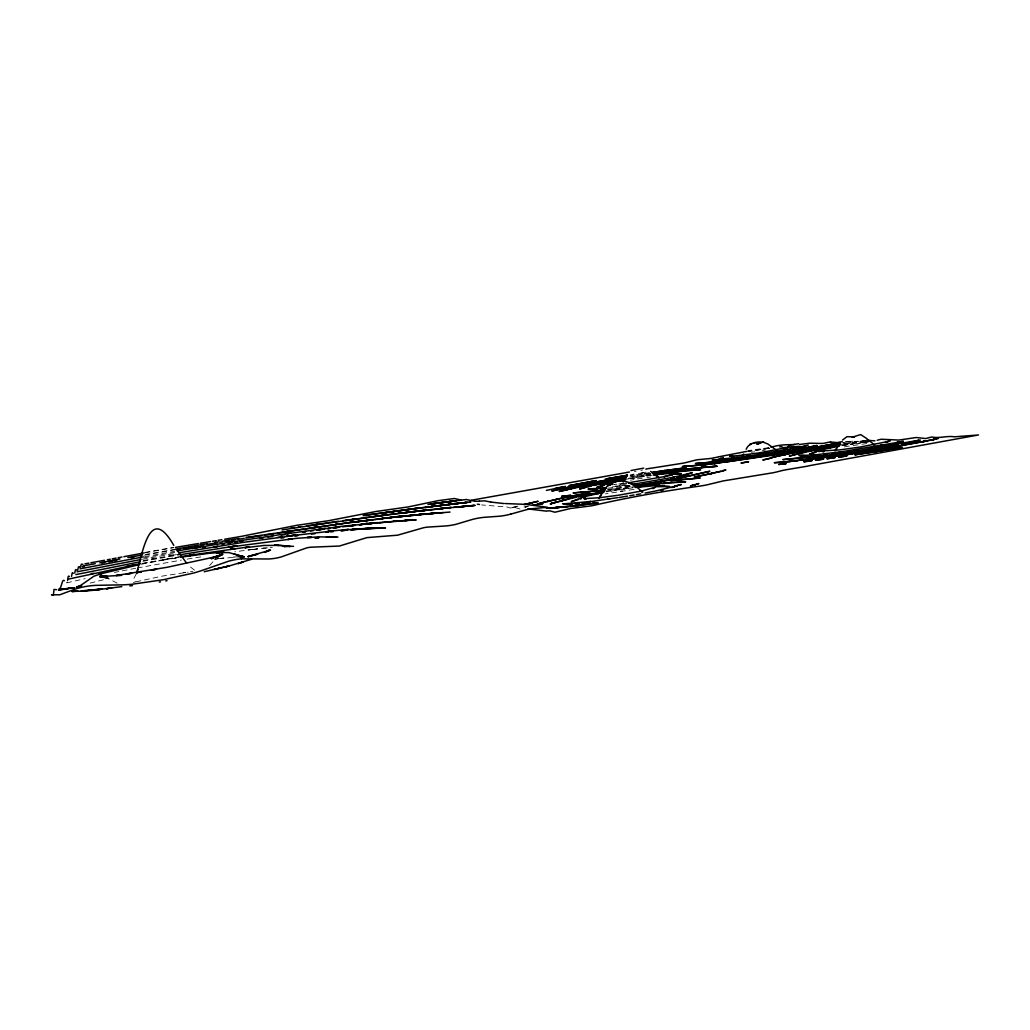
<?xml version="1.0" encoding="UTF-8"?>
<svg xmlns="http://www.w3.org/2000/svg" width="1030" height="1030" viewBox="0 0 1030 1030"><rect width="100%" height="100%" fill="white"/><g stroke="black" fill="none" stroke-linecap="round" stroke-linejoin="round"><path stroke-width="0.75" stroke-dasharray="5 3.75" d="M67.311 581.924L67.117 582.452A51.346 4.274 80 0 1 66.963 582.697M136.308 573.89L132.458 581.036M621.772 483.997L622.429 483.186L618.863 485.709L627.437 483.585M209.566 565.586L215.721 558.646M133.359 582.555L135.844 581.744M623.086 483.649L626.884 482.838M768.599 447.883L767.826 448.089A82.246 76.439 83.9 0 1 759.998 449.737L748.179 451.217M90.073 583.122L105.189 579.311M854.256 443.724L850.767 444.625L868.483 441.857M135.934 581.834L162.096 576.143L188.117 572.152M642.566 469.976L640.956 470.388M527.901 506.464L525.017 507.185L528.081 506.425M517.871 506.168L510.7 507.945L518.747 505.962M66.615 582.877L85.194 578.628M114.459 572.474L118.888 571.508M646.196 472.139L638.021 473.633L644.832 472.422M141.38 564.221L179.478 557.024M853.11 445.527L867.157 443.505M762.29 450.651L765.406 450.033M633.373 487.705L606.902 491.812M769.642 448.308L761.994 449.183L763.912 449.029M865.277 440.377A37.93 18.411 78.7 0 0 864.827 440.48L862.11 441.213A40.827 19.725 80.7 0 1 860.72 441.432L843.815 443.969M633.991 489.379L605.421 493.885M768.869 447.677L747.716 450.638M524 506.979L528.622 506.078M642.836 475.242L644.574 474.92L630.566 477.173M844.394 446.878L849.531 446.003M650.548 477.006L646.93 477.598M841.51 445.707L867.44 441.69L863.951 442.334M634.017 479.529L630.45 480.199M650.664 473.697L630.862 476.8M143.17 560.552L159.624 557.578M141.934 563.449L180.701 556.573M135.715 568.264L120.433 571.225M642.527 476.632L644.291 476.311L627.296 479.092M145.101 552.762L161.131 549.891M142.951 561.311L180.43 554.681M144.522 555.222L175.847 549.672M144.651 556.651L174.572 551.346M143.917 557.809L174.817 552.325M142.462 559.239L176.066 553.277M151.307 559.058L180.392 553.96M649.724 472.77L630.373 475.796M650.432 474.766L628.622 478.242M137.286 567.968L181.344 560.101M847.252 443.428L850.677 442.81L848.836 443.145M144.844 552.441L173.993 547.291M642.797 473.852L639.038 474.521L649.402 473.002M142.501 563.577L159.38 560.565M162.122 549.724L173.761 547.69M175.692 549.132L145.565 554.423M162.302 560.307L178.486 557.565M187.164 559.097L203.502 556.457M865.303 441.445L842.733 444.87M630.09 476.053L636.952 474.817L635.574 475.01M629.742 478.821L650.136 475.525M630.553 474.74L633.939 474.161L629.176 474.92M252.852 549.299L234.763 551.823M650.921 473.967L643.917 475.049M605.794 491.091L632.884 486.842M215.759 559.058L218.746 558.556M651.836 475.203L643.608 476.439M865.689 440.312L843.48 443.621M606.413 491.748L632.497 487.666M852.583 441.188L842.72 442.527L849.57 441.741M642.205 478.216L636.836 479.002M607.507 489.456L629.588 486.572M747.329 451.655L770.324 448.127M751.398 452.312L754.591 451.81M612.309 486.971L627.386 484.976M253.213 549.428L257.5 548.758L248.565 550.007L272.281 547.432M630.424 486.675L608.151 489.791M629.909 485.619L607.455 488.22M613.185 489.121L616.288 488.658M842.939 445.423L852.621 444.136M840.364 444.471L842.656 444.136M220.497 558.453L223.523 558.041L214.266 559.316M636.051 471.238L634.403 471.418M621.541 491.091L620.652 491.194L622.687 490.975M648.398 475.126L647.51 475.216M865.715 442.012L869.256 441.664M237.994 556.741L233.514 557.101L238.213 556.998M623.781 483.456L618.76 483.971M218.991 558.659L233.398 557.385M629.201 485.619L614.369 486.057M262.908 547.947L267.491 547.87M616.854 484.177L613.854 484.409L614.691 484.409M190.473 571.599L192.945 571.586M859.316 441.458L851.115 441.522A53.148 25.261 81 0 1 849.789 441.728L844.819 441.51M520.021 508.975L515.386 507.674A115.437 26.896 78.7 0 0 512.798 507.648L511.331 507.906A90.717 21.128 80.8 0 1 508.807 507.623L507.224 507.056A87.125 19.866 79 0 0 504.983 506.863L481.615 504.932M117.137 583.173L108.768 578.706M194.477 570.182L189.636 566.371M176.246 557.951L174.019 558.363L176.272 558.015M176.388 554.616L168.212 556.046L176.375 554.642M167.607 558.904L162.882 559.741L167.607 558.904M185.748 572.423L183.366 572.461L185.748 572.461"/><path stroke-width="1.5" d="M67.594 580.366L68.109 576.967A49.646 4.03 80.3 0 1 68.881 576.143L69.409 576.568M71.508 576.324L72.267 572.873A46.376 3.618 80.3 0 1 72.486 572.706L73.336 573.208M74.727 573.131L75.306 570.453A56.444 4.249 80.3 0 1 75.86 569.59L76.735 570.092M136.733 572.744C142.925 551.41 150.071 503.85 173.761 545.359M136.668 572.899L137.994 569.332M623.202 482.117L627.244 474.573M625.532 477.907L625.892 477.186L624.682 479.632M746.171 449.273C748.746 442.63 757.604 441.252 763.758 442.282L762.689 442.012L767.685 443.904L776.878 450.471L776.092 450.02M840.287 443.325L834.918 450.767L836.54 448.977L835.819 449.801M599.821 496.936L601.069 495.16L599.318 497.503L606.812 486.533L612.502 483.469M741.973 456.2L743.621 454.063M842.514 440.055L846.918 436.707L854.771 436.772L852.325 437.325M217.794 556.831L222.609 554.243L211.279 558.093L216.043 556.664L167.014 567.311L116.171 575.5L121.656 575.294L99.665 576.633L105.047 576.697L99.781 576.478L102.537 576.427L99.91 576.362L108.472 578.487L103.116 576.568M80.288 585.697L93.846 576.259L101.828 573.427L99.266 574.122M82.902 564.285L81.37 564.183L80.443 566.925A60.68 4.378 79.9 0 1 80.379 567.015M786.611 447.87L783.585 449.788L787.86 447.329L759.638 452.814L760.629 452.698L737.416 455.711M886.019 442.346L889.946 440.685M652.75 488.658L655.415 487.203L641.046 491.13L618.309 495.25L598.623 497.851L599.615 497.709L583.92 498.662L586.134 498.932L584.95 498.713M611.562 483.585L610.996 483.881C621.991 476.748 633.952 483.521 642.012 491.851L639.849 490.718L642.849 492.044M669.552 475.706L672.217 474.457L663.938 476.826L665.779 476.272M58.762 589.675L60.59 587.461L62.573 581.474A94.644 8.047 80.5 0 1 64.362 580.714M220.266 555.17L218.025 556.367L222.699 554.32L218.064 556.226L220.381 555.131M264.53 552.415L270.53 550.084L248.153 556.47M264.774 552.273L269.281 549.891M626.06 479.478L607.52 483.392L596.795 487.422L604.546 485.31M211.33 558.904L218.321 555.981L215.965 556.573M881.268 444.973L882.118 444.574L881.191 445.012M604.069 484.486L602.28 485.259M885.658 442.308L889.83 441.149M723.382 457.475L719.043 458.981L721.077 458.466M886.379 441.986L888.053 441.316M839.334 446.029L819.996 450.059L809.554 454.127L815.515 452.389M80.971 585.568L76.207 587.448L81.679 585.568L76.825 586.791M673.105 487.113L677.186 485.581L673.8 486.881M671.766 487.628L676.504 485.864L656.599 490.782M816.533 451.333L819.996 450.059M666.513 476.246L668.341 475.577M630.965 470.53L643.673 468.135M555.234 502.254L551.179 503.67L572.474 497.58L604.456 491.31M251.642 559.264L228.815 566.062L204.236 571.727M685.478 474.985L684.229 475.371L692.25 472.744L672.848 477.379L674.122 477.148L634.39 484.036L636.347 483.675M686.083 474.856L687.911 474.238M102.073 573.285L99.549 574.122L139.011 564.71M680.856 476.285L683.65 475.577M754.308 443.093L755.891 442.591M852.428 437.119L860.642 434.583L867.196 438.87M554.204 502.601L550.149 503.876L572.397 498.095L571.418 498.327M800.387 447.625L808.254 445.063M877.225 440.261L880.045 439.475A47.032 23.304 78.3 0 1 881.5 439.256L898.83 440.068L915.94 437.557A55.53 28.75 77.9 0 1 918.155 437.724L925.416 438.51A40.466 21.373 80.5 0 0 927.026 438.239L930.27 437.338A45.5 24.141 78 0 1 931.944 437.042C939.193 438.51 946.222 435.832 953.432 436.669A55.375 30.462 80.9 0 0 955.248 436.759L978.5 434.969L810.275 465.521A130.81 119.841 -82.7 0 0 807.159 466.217L785.079 469.938A80.61 74.405 -84.8 0 0 781.925 470.62L775.667 472.204A69.358 64.401 86.3 0 1 772.5 472.847L723.253 480.92L707.262 484.782A98.069 92.172 84.1 0 1 704.031 485.426L701.842 485.8A155.182 145.616 79.9 0 1 697.426 486.418C662.573 491.349 627.798 497.554 593.486 505.408A97.824 93.756 83.1 0 1 590.1 506L570.71 508.472L554.925 512.232L550.29 510.944A99.614 25.57 78.6 0 0 549.029 510.841L547.188 510.996M99.408 574.083L101.944 573.324M252.865 555.26L247.972 556.728L257.693 554.153L252.749 555.286M707.185 471.933L709.837 471.264L675.629 478.796L634.686 485.697M705.318 472.474L707.958 471.701L680.173 478.178M694.696 484.731L692.572 485.349L698.868 483.559L696.795 484.126M756.973 443.994L760.861 442.887L756.973 443.994L759.934 443.145M676.826 477.328L678.693 476.8L677.457 477.122M584.216 498.018L585.246 497.735M680.251 476.452L681.178 476.182L679.916 476.465M564.62 490.151L559.161 491.465L599.009 482.697L597.245 483.057M770.891 447.226L773.195 446.608A67.555 62.508 -86.9 0 1 785.697 444.793L794.284 444.535A96.846 42.5 82 0 0 794.671 444.6M874.843 447.213L876.62 446.724M580.238 499.074L581.178 498.816M901.456 442.037L895.907 443.518M588.388 486.701L591.014 486.07M510.738 514.125L526.652 509.657A72.95 70.195 -76.3 0 1 531.248 508.781L547.522 507.262L525.725 504.378L505.228 503.541M806.4 445.539L801.198 446.904M219.017 568.418L214.073 569.41L223.999 567.092M793.422 449.415L798.495 448.114L795.263 448.874L796.641 448.552M594.722 484.744L592.932 485.207L598.327 484.01L596.524 484.345M690.448 485.941L695.495 484.615L691.182 485.671M900.838 442.231L903.271 441.6M68.843 579.015L140.453 563.719M249.376 546.776L244.882 547.754L264.041 545.449L279.323 545.398L274.534 545.063M537.969 503.799L563.024 497.76L589.765 492.752L567.015 496.975M675.732 479.014L678.899 478.19L660.835 481.551L664.08 481.139M661.17 490.55L663.281 489.997M539.759 503.258L545.99 501.687M817.215 445.552L781.204 452.737M597.297 484.203L625.03 478.886M899.473 441.934L895.752 442.849L903.246 441.098M566.049 497.361L547.136 501.507L548.089 501.288M562.457 500.413L561.402 500.657L566.384 499.537M601.185 486.147L600.13 486.392L601.945 485.967M785.98 447.883L787.396 447.548L784.113 448.333M524.077 504.597L532.034 502.717L524.978 504.378M718.296 471.869L710.649 473.568L721.219 471.277L717.369 472.062M914.988 441.316L918.721 440.441L905.55 443.389M719.069 456.741L746.596 451.436M607.172 484.718L609 484.28M531.12 502.91L538.124 501.301L530.218 503.116M598.713 493.409L597.696 493.64L603.812 492.379M574.367 487.666L624.592 477.881M661.788 473.98L660.681 474.225L671.238 473.285L681.358 473.71L671.496 474.367M829.42 447.921L828.635 448.102L830.386 447.702M892.186 444.381L894.671 443.814M718.271 456.934L714.292 457.796M796.834 451.089L832.678 443.969M568.509 487.229L578.178 485.285L551.771 491.014L569.32 487.048L567.569 487.435M557.14 499.267L558.106 499.048L554.14 499.936M816.777 445.501L803.014 448.423L806.4 447.69M597.194 484.731L593.628 485.503M818.734 451.603L821.142 451.063M916.79 440.892L920.511 440.042M827.837 445.127L839.424 442.604M918.915 440.261L832.729 454.938L838.703 453.857L821.476 456.496L827.476 455.337L782.851 459.612L833.978 454.861M75.885 574.586L140.067 561.839M566.397 489.688L573.401 488.04M791.787 453.097L795.212 452.35L771.586 457.552L798.16 451.668L794.697 452.286M825.957 445.514L829.111 444.818L776.157 454.745L723.974 462.264L794.903 451.346M887.036 441.677L860.217 447.02L839.862 449.891L820.176 451.024L823.987 451.668L821.026 451.089L822.918 451.359M847.304 451.951L849.763 451.41M573.44 497.902L576.478 497.245M546.376 490.396L565.496 486.43M598.984 484.306L597.992 484.525L601.61 483.817M802.615 446.569L748.939 456.187L751.012 455.814L713.056 460.037L720.15 460.05M532.69 505.279L542.887 503.644L534.596 504.867M788.117 450.471L790.345 449.994M831.867 453.818L836.218 453.355M934.609 439.295L921.322 442.025L938.407 438.471M593.937 484.95L579.581 488.993L586.585 487.151M325.596 528.274L317.51 529.909L338.741 526.6L377.598 522.854M96.537 589.933L101.751 588.838L91.013 590.139L101.661 589.199L96.189 589.817M603.413 483.431L605.189 483.057M135.947 564.595L126.561 566.397M77.07 571.792L141.033 559.496M842.18 441.651L837.081 442.591L830.541 442.012M806.464 451.951L789.302 456.097L805.55 451.655L839.875 445.321M578.203 499.627L571.212 501.661L584.28 496.743L598.276 493.512M555.067 488.516L563.809 486.752M73.658 587.821L63.281 589.25M886.65 445.449L888.504 445.063M855.119 453.058L847.265 454.629L923.447 441.587L919.623 442.295M79.992 568.83L143.312 556.882M796.666 451.925L826.485 446.479L823.073 447.033M630.862 482.954L629.021 483.315M788.362 453.831L784.847 454.539L786.302 454.243M655.827 490.937L645.076 493.048M897.606 442.398L839.205 452.144L841.317 451.771L812.039 455.196L814.189 454.925L798.932 455.569L806.825 455.775M99.781 562.856L119.931 558.994M290.885 533.012L286.868 533.785L324.785 528.454M692.971 475.229L694.297 474.972L692.379 475.345M663.99 483.546L667.916 482.825L662.007 483.74M921.438 441.947L925.3 441.188L888.53 448.063L835.691 456.045L851.488 453.767M646.995 485.645L650.999 484.86M232.703 546.402L236.887 545.952L228.428 547.226L297.026 538.278L318.18 536.875L333.913 537.068M583.765 495.868L586.392 495.366M636.295 485.812L638.24 485.452L634.338 486.134M901.817 444.123L904.301 443.634M317.098 529.948L322.377 528.944L316.635 529.986M734.236 458.826L739.154 458.196M838.446 444.509L836.527 444.87L840.017 444.213L824.618 446.788M813.546 450.612L817.022 449.943M812.374 450.831L807.662 451.732M568.496 503.657L564.105 503.747L572.925 503.734L565.264 503.773L590.705 501.456L587.525 502.074L617.588 497.632M355.221 518.953L347.651 520.343L366.667 517.511L362.856 517.923M240.08 541.355L243.222 540.75M91.207 573.762L93.807 573.259M360.307 524.669L367.311 523.33L359.277 524.849L377.778 522.596L370.131 523.562L377.006 522.867M804.417 448.127L750.291 457.307L753.728 456.676M793.769 452.659L826.884 446.647M588.375 494.979L592.366 494.22M653.072 482.98L661.376 481.499L637.48 485.594M592.868 502.125L594.04 501.906M82.992 565.934L95.275 563.68M82.194 566.809L84.203 566.436M578.487 496.885L582.452 496.125M857.346 451.565L881.487 447.793M112.206 558.865L116.107 558.131M118.064 557.771L121.939 557.037M123.858 556.689L128.608 555.801M110.274 559.226L107.365 559.766M129.561 555.621L144.149 552.93M104.468 560.294L101.571 560.835M318.476 524.167L314.704 524.837L338.213 521.283M713.494 457.951L711.91 458.247A67.105 62.946 84.6 0 1 709.516 458.595L698.198 459.676A51.616 48.462 -86.6 0 0 695.791 460.062L685.491 462.663A44.47 41.921 86.2 0 1 683.096 463.165L652.299 468.032A59.264 56.071 -84.9 0 0 645.784 469.152M798.559 443.737L794.014 444.432M598.031 482.903L604.958 481.628M652.428 473.414L684.087 469.281L657.282 473.079M780.058 452.93L716.713 461.813L720.163 461.594M835.266 454.732L854.797 451.977M165.74 580.92L167.04 580.675M100.605 561.015L90.82 562.779M131.222 557.655L133.887 557.166M471.418 500.232L625.365 472.77A49.092 46.633 -85.2 0 1 627.811 472.268L629.459 472.01M591.49 481.486L568.985 485.645L596.434 480.598L589.624 481.834M747.214 455.53L749.66 455.08M591.426 503.734L582.542 505.035M242.423 536.154L296.653 525.339L327.746 520.82M114.047 560.809L116.725 560.32M250.676 536.81L352.711 522.068M326.433 532.047L329.201 531.544L326.047 532.098M594.374 493.846L598.404 493.125M659.998 483.843L653.522 484.718M225.441 541.239L228.506 540.686M606.799 478.783L627.476 475.203M606.709 481.306L610.262 480.662M611.202 481.937L607.687 482.568M850.986 451.14L849.016 451.501L851.527 451.256M865.483 450.316L868.058 449.853M892.958 445.733L882.749 447.574M894.246 445.501L898.07 444.818M592.662 503.799L598.327 503.013M241.496 536.321L236.861 537.145M127.862 557.565L142.668 554.938M101.79 563.011L104.738 562.483M108.729 561.762L112.721 561.054M614.768 481.293L616.571 480.971M775.899 452.621L780.341 451.835M820.524 449.299L827.579 448.037M634.094 486.765L667.26 482.658L685.723 481.821L666.68 483.083M835.51 453.058L833.772 453.239M569.101 506.49L597.49 502.859M640.699 493.872L636.295 494.645M250.908 537.184L253.47 536.72L251.14 537.081M605.292 479.053L612.116 477.843M396.679 517.047L404.545 515.734L354.681 521.978L373.452 519.777M612.039 480.353L615.592 479.723M620.176 480.341L621.978 480.019M618.888 497.554L627.553 496.087M88.863 563.127L84.949 563.809M175.692 549.132L207.043 543.698M219.828 542.231L222.377 541.793M285.22 531.944L288.284 531.416M232.677 541.716L228.647 542.424L290.267 533.115M776.144 452.569L779.491 451.99M291.902 538.806L287.859 539.514L292.237 538.754M235.922 537.312L231.222 538.124M270.568 534.132L273.632 533.63L271.045 533.978M234.776 542.282L237.428 541.819M617.356 479.414L622.571 478.525M764.698 454.629L768.007 454.05M671.135 478.499L673.041 478.165M676.35 478.86L678.255 478.525M600.426 492.765L602.434 492.417M175.589 547.381L186.842 545.475M228.544 540.673L225.57 541.188L228.776 540.75M217.253 542.681L206.876 544.445M177.186 550.896L232.523 541.754M627.167 475.345L610.159 478.203M178.795 552.814L243.234 542.359L290.421 536.025L286.198 536.347M159.225 582.066L160.513 581.847M230.282 538.278L224.669 539.231M315.103 524.965L302.64 526.858M238.612 538.535L222.738 541.175M177.366 549.415L180.43 548.9M245.784 538.059L249.621 537.403M303.799 529.124L285.761 531.673L292.868 530.605M303.09 532.008L305.743 531.557L302.408 531.944L305.112 531.66M781.448 451.655L784.77 451.089M180.43 554.681L232.548 546.428M291.374 535.742L332.278 531.004L327.978 531.261M654.024 474.289L684.512 470.543L700.632 469.744L696.937 469.886M300.747 527.102L282.053 529.922M183.482 548.372L191.387 547.046M432.948 506.284L425.454 507.52L455.466 503.477L448.024 504.649M200.747 545.475L203.811 544.96M624.296 478.229L626.021 477.946M342.436 526.819L350.149 525.931M180.701 556.573L249.17 546.827M603.876 488.684L599.949 488.671L606.425 488.246M187.808 545.308L198.339 543.557M194.516 546.518L197.644 545.99M626.652 476.632L578.1 485.246L626.897 476.349M628.841 482.722L665.071 476.491M823.537 454.758L825.146 454.488M642.99 486.109L639.733 486.636M902.486 447.303L874.625 451.848L900.49 447.638M634.094 495.018L629.729 495.739M221.862 539.694L218.128 540.312M200.206 543.248L204.88 542.488M216.249 540.621L212.476 541.239M228.145 543.389L230.797 542.952M831.094 447.432L834.545 446.865M68.688 588.22L58.543 590.035L68.057 588.709L59.264 588.915M205.82 542.334L210.571 541.548M238.11 539.308L244.252 538.317M327.154 525.828L333.141 525.03M202.768 547.535L205.421 547.097M660.114 474.122L663.062 473.646L658.325 474.354M825.004 446.981L840.364 444.471M286.829 536.282L295.224 535.111L291.014 535.6M634.969 484.937L636.913 484.628M812.863 459.071L825.069 457.05L793.242 461.028L813.855 458.633M872.706 452.144L854.836 454.835L878.487 451.23M787.384 447.329L794.722 446.775M378.087 516.236L385.632 515.013L372.551 516.712M663.539 470.762L686.147 467.749L652.595 472.319M430.527 503.953L466.294 499.499L474.985 501.275L479.349 501.147M214.935 542.398L218.849 541.78M264.684 535.085L269.293 534.351M223.845 552.222L221.437 552.466L229.059 552.621L239.449 555.634L234.132 553.895M578.718 505.408L570.169 506.477M439.128 502.846L431.879 503.992L443.608 502.241L437.789 503.091M290.64 528.274L294.413 527.669M340.351 521.335L330.591 522.738M334.428 524.862L340.621 523.897M653.175 475.152L660.887 474.173M764.595 451.938L766.294 451.668L765.264 451.835M342.887 520.691L354.281 519.133M874.895 440.853L866.655 440.235M222.197 544.342L224.18 544.02M603.335 489.971L595.507 491.194L605.086 490.126M445.012 502.241L452.196 501.134L440.518 502.872L455.08 500.915L453.651 501.147M231.879 540.274L234.995 539.797M283.945 532.149L277.508 533.102M317.343 527.167L310.288 527.927L318.103 527.064L305.768 528.854M671.406 472.551L666.642 473.182M400.374 516.313L391.052 517.369L405.897 515.991L397.902 516.828M642.836 483.611L643.776 483.469M427.965 504.455L436.463 503.335M774.406 453.87L771.032 454.385L772.989 454.088M363.86 517.832L421.592 510.623L380.199 515.618M327.695 528.738L330.36 528.326M380.134 522.571L378.976 522.751L389.688 521.747M329.085 522.931L317.073 524.708M351.488 525.725L354.178 525.326L350.625 525.841L355.208 525.313M344.973 520.729L379.143 515.953M418.553 511.24L441.999 508.537L406.824 512.335M349.711 522.365L369.513 520.227M670.775 475.01L672.088 474.817L670.208 475.088M333.475 527.965L339.745 527.18M869.037 448.539L871.534 448.166M316.274 537.905L318.914 537.506L316.004 537.943M306.399 525.905L317.742 524.296M426.343 510.082L417.858 511.138L431.364 509.567L414.588 511.614M246.376 537.312L250.277 536.746M259.715 538.175L262.74 537.724M456.522 500.67L449.235 501.739L455.08 500.915M261.62 535.574L251.269 537.081M379.555 518.785L395.417 516.931L374.753 519.596M310.468 531.042L313.133 530.656M652.827 472.41L665.277 470.53L662.419 470.903M446.544 504.636L406.567 509.605M267.916 537.145L272.68 536.463M580.186 505.176L576.903 505.64L581.384 505.241M469.242 502.202L470.839 501.971L452.44 504.056L466.873 502.473M328.107 528.635L330.501 528.287M681.255 479.671L681.886 479.568L670.569 480.611L700.22 477.984L679.929 479.838M277.508 537.441L281.988 536.797M736.798 455.762L731.197 456.11M316.339 524.759L313.3 525.184L315.811 524.862M325.866 526.047L319.39 526.909M381.834 518.502L437.093 512.914L411.137 515.283M799.653 444.458L809.683 443.209L822.352 443.454A81.949 37.376 81.7 0 0 823.575 443.325L829.279 442.115A51.011 23.445 78.6 0 1 830.541 442.012M742.553 457.861L747.214 457.256M412.554 515.476L420.704 514.331M768.947 454.346L772.41 453.87L770.298 454.153M328.66 520.691L376.117 511.472L408.215 506.927L437.892 500.709L454.359 498.507L460.835 500.001M479.568 501.121L484.692 500.838L490.705 502.035M298.198 527.115L301.983 526.6M270.864 533.991L273.117 533.682M180.739 557.204L208.974 553.29L223.78 552.235M450.934 504.172L466.075 502.46L434.364 506.348L457.011 503.567M281.19 535.149L285.194 534.622M744.935 457.281L747.278 457.127M363.152 515.657L394.516 511.331L364.066 515.322M404.198 510.082L381.963 513.12L437.699 505.769L431.596 506.49M284.087 546.454L287.1 546.055L284.293 546.428M546.286 511.112L527.875 508.936M397.928 510.726L412.811 508.962M466.41 506.181L459.2 506.889L474.392 505.395L435.613 509.103L451.295 507.417L437.814 508.987L446.479 507.97M368.457 520.33L335.239 524.489L342.166 523.652M581.783 503.207L584.68 502.833M72.654 591.619L77.829 590.95L71.791 591.413L84.267 591.143L91.837 589.894L81.19 590.924L91.425 590.499L121.823 586.624M758.569 455.994L760.616 455.724L757.166 456.161M561.196 507.018L555.093 507.713L562.354 507.095L549.582 508.344L572.397 505.923M443.364 505.189L449.479 504.43M260.719 538.111L263.397 537.776M348.591 529.394L344.265 529.909L365.676 528.442M563.474 507.056L569.036 506.58M752.351 456.921L701.456 463.217L704.855 462.805M791.607 461.26L780.56 462.2L791.607 461.26L787.692 461.569M631.261 484.332L635.175 483.881M341.2 521.206L343.711 520.884M390.306 521.682L399.305 520.781M330.604 531.931L333.411 531.583M406.554 515.979L415.193 514.858L401.7 516.416L426.034 513.893L416.584 514.936M749.647 456.844L751.913 456.573M461.594 502.988L460.037 503.168L467.659 502.408M399.086 513.339L413.3 511.794M281.023 538.124L283.791 537.789M129.857 585.916L132.432 585.606M350.457 529.935L359.431 529.175M661.749 472.139L660.603 472.268M818.94 455.054L811.421 455.788M843.57 454.681L847.999 454.166M453.638 507.404L465.586 506.271M317.884 529.935L321.914 529.471M351.14 519.764L345.823 520.369L353.393 519.519M361.208 529.072L365.508 528.583M718.901 461.685L695.417 463.487L704.765 462.985M398.468 513.326L413.944 511.743M422.892 514.369L443.299 512.592M420.214 507.996L414.021 508.653L421.502 507.867M405.369 509.773L411.575 509.103M782.028 446.698L779.71 446.878M709.516 466.68L701.005 467.44L704.61 467.195M608.756 499.035L609.747 498.932L607.507 499.151M789.328 461.44L795.521 460.861M604.25 487.911L588.027 489.018L591.89 489.083L589.07 489.031M314.948 533.733L311.395 534.094M691.619 465.856L688.156 466.204L699.731 465.109L682.285 466.564L686.881 466.281M665.38 471.779L664.144 471.907L667.685 471.573M730.682 459.187L721.438 459.869L723.524 459.792M721.412 461.401L726.111 460.938M703.336 467.285L682.942 469.448L717.305 466.255L712.335 466.5M328.416 531.223L348.089 529.459M655.956 486.701L669.68 486.559L656.883 485.478L635.433 487.473M574.083 503.683L576.98 503.413M376.838 522.854L363.435 523.974L412.567 520.047L395.404 521.141M314.948 538.098L318.746 537.724M700.297 463.255L703.722 462.946M439.411 512.927L431.132 513.468L440.171 512.876M355.118 529.085L359.522 528.699M468.92 505.936L467.247 506.091L475.268 505.395M856.587 450.419L854.514 450.586L858.389 450.277M577.341 503.374L575.152 503.567L579.542 503.4M612.76 484.383L608.37 484.499L610.339 484.834L609.206 484.538M437.068 508.962L443.492 508.421M337.042 527.476L332.973 527.823L336.153 527.566M567.929 506.4L560.642 507.056M343.428 530.527L340.917 530.733L345.192 530.424M450.033 512.065L433.398 513.378M793.242 461.028L797.168 460.732M786.701 461.71L774.238 462.728L781.152 462.2M361.749 529.008L379.066 528.145L374.624 528.326M241.471 558.852L268.753 558.981A53.573 52.968 -9.1 0 0 281.306 556.895L306.683 547.896A47.11 46.234 -39.8 0 1 310.403 547.226L339.398 546.042L366.873 537.621L397.58 535.188L423.472 527.759A58.105 56.727 -66.3 0 1 427.051 527.154L445.205 525.995A70.079 68.817 84.6 0 0 455.865 524.347L472.036 519.532A74.044 71.727 -71.6 0 1 483.727 517.369L500.323 516.146A80.25 78.1 83.3 0 0 510.738 514.112M683.431 466.5L689.147 466.101L684.551 466.41M297.722 535.536L294.644 535.755L297.451 535.561M240.054 556.676L243.054 556.457M585.053 502.717L582.903 502.872L585.851 502.756M707.262 466.925L715.992 466.333M698.057 469.835L673.684 472.126M431.132 513.468L438.638 512.966M782.8 447.69L786.045 447.471M597.889 489.083L589.765 489.005M328.055 537.209L330.514 537.042L327.823 537.171M218.811 552.531L221.167 552.389L216.223 552.608L223.729 552.299L221.283 552.312M358.968 528.751L353.483 529.072M547.381 508.125L557.912 507.481L549.724 508.035M331.969 537.119L336.488 536.849L326.484 537.235M405.356 520.382L404.661 520.42L416.184 519.944L405.356 520.382L413.288 520.047M699.113 463.32L701.353 463.204M790.268 446.248L789.547 446.286L793.667 446.338M800.336 446.492L795.546 446.544M351.462 529.69L355.801 529.471M702.537 463.088L705.962 462.921M284.628 546.415L287.473 546.286M546.299 508.099L555.736 507.674M393.421 521.116L401.97 520.729L394.078 521.077M797.387 446.647L798.868 446.582M788.336 446.17L790.667 446.093M712.013 460.127L715.412 460.011M371.354 528.313L366.268 528.467L379.697 528.184L375.86 528.287M729.626 459.251L731.905 459.174M352.453 529.33L360.655 529.072M333.411 537.068L332.445 537.094L338.02 537.094M293.55 546.312L283.495 546.325L287.834 546.402M368.972 528.467L374.019 528.351M365.096 528.454L370.143 528.351M307.056 537.467L311.575 537.39L307.455 537.454M503.992 503.554L490.95 502.086M566.243 503.747L562.947 503.747L567.35 503.747M673.723 473.272L677.521 473.349M274.856 545.089L290.28 546.492L280.263 545.282M243.299 556.741L238.677 556.47L243.531 556.844M477.353 504.185L479.465 504.494M659.612 485.632L663.912 486.07M729.601 455.994L733.695 456.766L730.231 456.11L732.987 456.715M730.45 456.161L732.175 456.483L731.532 456.367M733.206 456.766L730.875 456.239L733.643 456.908M244.316 556.87L239.243 555.569L244.11 556.818M56.637 589.675L53.998 589.456L53.354 595.353L51.5 594.761L59.779 594.799L72.782 589.958A58.723 56.058 -16.2 0 1 77.971 588.233L81.885 587.242A82.297 78.447 -18.2 0 1 95.262 585.375L123.767 584.808A187.331 180.495 11.1 0 0 131.943 584.268L163.255 579.736L193.846 572.976A188.838 182.555 13.1 0 0 201.52 570.62L228.827 561.144A69.409 67.529 -28.8 0 1 241.458 558.827M79.748 567.144L79.104 566.77A62.354 4.545 80.3 0 0 78.383 567.298L77.765 569.757A59.199 4.403 79.9 0 1 77.598 570.105M873.633 444.484L874.637 444.999L868.303 439.926M650.69 471.418L659.264 477.856M633.205 484.976L630.811 483.25M657.153 476.542L658.531 477.547L656.084 475.757M186.584 563.062L177.006 550.097M220.15 555.183L217.909 556.689L220.15 555.183M751.037 443.981L749.75 444.561L751.037 443.981M816.146 451.449L814.614 452.106L817.923 450.895L816.146 451.449M220.446 555.131L218.09 556.084L220.446 555.131M218.18 555.904L215.875 556.715L218.244 555.904M242.926 562.071L238.239 563.577L242.926 562.071M679.259 484.95L676.517 485.761L681.371 484.486L679.259 484.95M567.311 489.43L563.719 490.409L567.311 489.43M673.131 474.161L670.762 474.766L674.045 473.942L673.131 474.161M723.215 470.633L722.094 470.916L725.905 470.002L723.215 470.633M228.866 565.959L223.871 567.208L228.815 566.062M771.715 457.925L763.063 459.947L771.715 457.925M708.254 474.161L694.181 477.045L712.438 473.362L708.254 474.161M936.618 438.832L932.832 439.694L936.618 438.832M141.432 571.727L136.449 572.77L141.509 571.727M106.708 576.169L104.185 576.671L106.708 576.169M131.454 573.195L126.252 574.225L131.57 573.311M571.676 488.387L569.835 488.748L571.611 488.413M194.232 554.41L189.662 555.299L194.207 554.488M836.412 455.556L824.373 457.539L836.412 455.556M725.699 461.788L714.357 463.603L725.699 461.788M156.431 569.191L151.294 570.131L156.483 569.268M111.742 587.795L106.592 588.735L111.742 587.795M196.112 547.715L192.069 548.423L200.206 547.007L196.112 547.715M217.935 546.325L213.725 547.059L217.845 546.402M711.794 463.642L702.357 464.865L718.811 463.036L711.794 463.642M846.789 455.904L838.768 457.23L846.789 455.904M748.501 461.762L741.24 462.998L748.501 461.762M593.293 491.117L573.053 492.945L601.185 490.55L593.293 491.117M835.111 457.552L827.09 458.736L835.111 457.552M812 460.629L804.005 461.775L812 460.629M823.511 459.135L815.49 460.256L823.511 459.135M190.022 555.93L187.666 556.252L190.022 555.93M699.885 464.994L697.477 465.328L708.099 464.298L699.885 464.994M570.697 495.34L561.826 496.28L570.697 495.34M785.916 463.706L778.693 464.466L785.916 463.706M234.956 548.694L230.527 549.042L234.956 548.694M104.712 576.401L101.983 576.543L104.712 576.401M74.005 588.001L68.495 588.297L74.005 588.001M385.439 527.991L377.096 528.3L385.439 527.991M802.743 455.621L800.555 455.569L806.657 455.775L802.743 455.621M676.247 473.401L674.985 473.298L680.122 473.8L676.247 473.401"/></g></svg>
